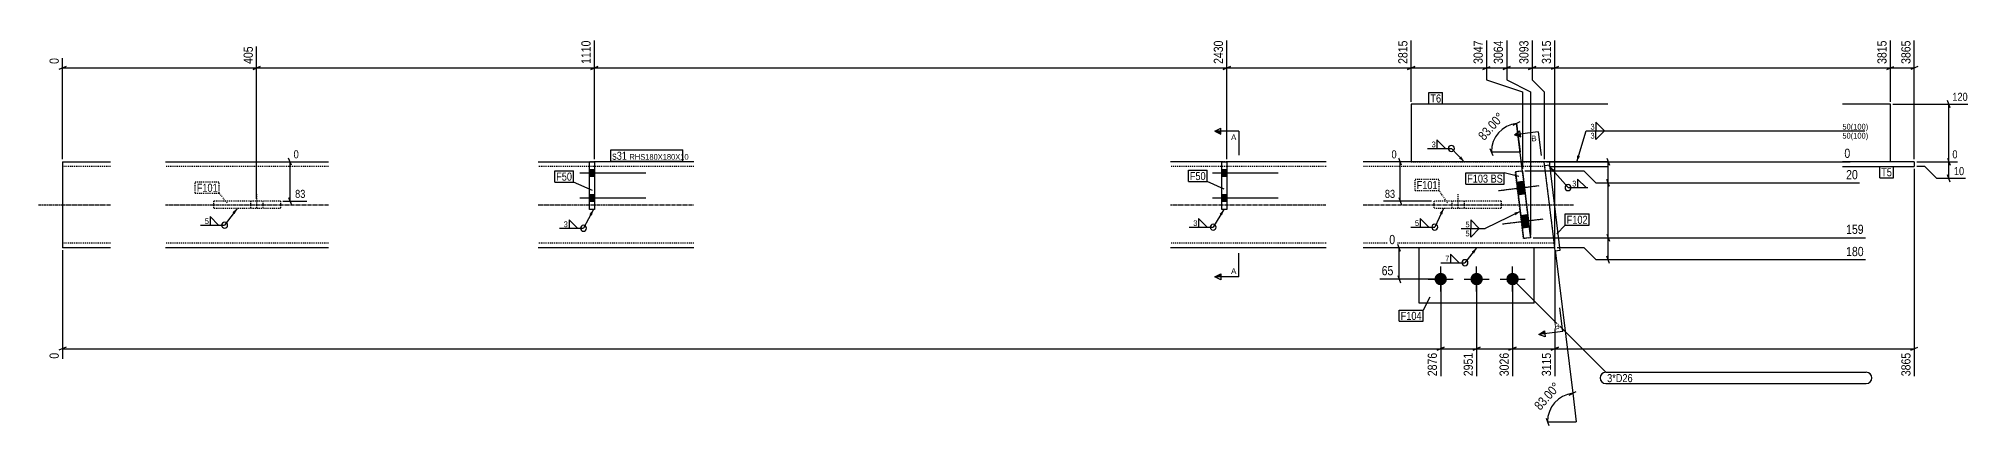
# Model space of a CAD drawing. Header units: millimetres. Extents: x 12 to 36620, y 8 to 819.
# Drawn here: x 12 to 4042, y 12 to 819 of the extents above; entities that cross this region are included whole.
import ezdxf

# ---------------------------------------------------------------- set-up
doc = ezdxf.new("R2010")
doc.units = ezdxf.units.MM
doc.linetypes.add('DXK_LINE_DOT2', pattern=[3.9198, 1.9599, -1.9599])
doc.linetypes.add('DXK_LINE_DOT3', pattern=[5.9187, 2.979, -0.9799, 0.9799, -0.9799])
for name, color, linetype in [('MÅLSÆTNING', 7, 'Continuous'), ('STÅL', 7, 'Continuous'), ('TEKST', 7, 'Continuous')]:
    doc.layers.add(name, color=color, linetype=linetype)
doc.styles.add('Arial', font='ARIAL.TTF', dxfattribs={"height": 0.2})
doc.styles.add('Arial Narrow', font='ARIALN.TTF', dxfattribs={"height": 0.2})

msp = doc.modelspace()

# ---------------------------------------------------------------- hatches: boundary and pattern name
at = {"layer": 'STÅL', "linetype": 'Continuous'}
for points in [[(1172, 531.3), (1172, 545.3), (1162, 545.3), (1162, 531.3)], [(2492, 531.3), (2492, 545.3), (2482, 545.3), (2482, 531.3)], [(1172, 479.3), (1172, 493.3), (1162, 493.3), (1162, 479.3)], [(2492, 479.3), (2492, 493.3), (2482, 493.3), (2482, 479.3)], [(3115, 495), (3111.9, 520.9), (3097, 519), (3100.1, 493.2)], [(3123.6, 425.6), (3120.4, 451.4), (3105.5, 449.5), (3108.7, 423.7)], [(2938.5, 330.3, -1), (2938.5, 304.3, -1)], [(3013.5, 330.3, -1), (3013.5, 304.3, -1)], [(3088.5, 330.3, -1), (3088.5, 304.3, -1)]]:
    msp.add_hatch(color=96, dxfattribs=at).paths.add_polyline_path(points)
at = {"layer": 'TEKST', "linetype": 'Continuous'}
for color, points in [(30, [(2479.5, 626.1), (2479.5, 619.8), (2467, 626.1)]), (3, [(2981.2, 573.4), (2987.7, 562.3), (2976.7, 569.1)]), (3, [(3229.2, 573.3), (3222.6, 562.3), (3223.3, 575.2)]), (3, [(3171.6, 540.8), (3165.7, 552.3), (3176.3, 544.9)]), (3, [(416.3, 456.6), (426.3, 464.8), (421.3, 452.9)]), (3, [(1161.3, 452.7), (1170, 462.3), (1166.9, 449.8)]), (3, [(2476.8, 453.3), (2486, 462.3), (2482.1, 450)]), (3, [(2936.3, 454.8), (2944.5, 464.8), (2942, 452.2)]), (3, [(3091.8, 455.9), (3104.4, 458.6), (3094.6, 450.3)]), (3, [(3003.3, 374.4), (3013.5, 382.3), (3008.2, 370.5)]), (30, [(2479.5, 328), (2479.5, 321.7), (2467, 321.7)])]:
    msp.add_hatch(color=color, dxfattribs=at).paths.add_polyline_path(points)

# ---------------------------------------------------------------- linework, layer by layer
at = {"layer": 'MÅLSÆTNING', "color": 7, "linetype": 'Continuous'}
for p, q in [((1172, 567.3), (1172, 815.1)), ((1172, 567.3), (1172, 815.1)), ((2492, 567.3), (2492, 815.1)), ((2877, 687.3), (2877, 815.1)), ((2877, 687.3), (2877, 815.1)), ((3034.2, 815.1), (3034.2, 732.8)), ((3076.2, 815.1), (3076.2, 732.8)), ((3076.2, 815.1), (3076.2, 732.8)), ((3129.6, 815.1), (3129.6, 732.8)), ((3176.7, 387.3), (3176.7, 815.1)), ((3877, 687.3), (3877, 815.1)), ((3927, 567.3), (3927, 815.1)), ((62, 567.3), (62, 778.5)), ((467, 484.8), (467, 802.9)), ((467, 484.8), (467, 802.9)), ((69.5, 760.8), (54.5, 754.8)), ((62, 757.8), (467, 757.8)), ((474.5, 760.8), (459.5, 754.8)), ((459.5, 754.8), (474.5, 760.8)), ((467, 757.8), (1172, 757.8)), ((1179.5, 760.8), (1164.5, 754.8)), ((1164.5, 754.8), (1179.5, 760.8)), ((1172, 757.8), (2492, 757.8)), ((2484.5, 754.8), (2499.5, 760.8)), ((2884.5, 760.8), (2869.5, 754.8)), ((2869.5, 754.8), (2884.5, 760.8)), ((3026.7, 754.8), (3041.7, 760.8)), ((3034.2, 757.8), (3076.2, 757.8)), ((3034.2, 732.8), (3109.2, 707.8)), ((3034.2, 732.8), (3109.2, 707.8)), ((3068.7, 754.8), (3083.7, 760.8)), ((3076.2, 732.8), (3126.2, 707.8)), ((3076.2, 732.8), (3126.2, 707.8)), ((3122.1, 754.8), (3137.1, 760.8)), ((3129.6, 757.8), (3176.7, 757.8)), ((3129.6, 732.8), (3154.6, 707.8)), ((3129.6, 732.8), (3154.6, 707.8)), ((3184.2, 760.8), (3169.2, 754.8)), ((3869.5, 754.8), (3884.5, 760.8)), ((3877, 757.8), (3927, 757.8)), ((3934.5, 760.8), (3919.5, 754.8)), ((3109.2, 707.8), (3109.2, 547.7)), ((3109.2, 707.8), (3109.2, 547.7)), ((3126.2, 707.8), (3126.2, 408.7)), ((3126.2, 707.8), (3126.2, 408.7)), ((3154.6, 707.8), (3154.6, 567.3)), ((3154.6, 707.8), (3154.6, 567.3)), ((4002, 674.8), (3996, 689.8)), ((3089.9, 638.3), (3104.1, 646)), ((3882, 682.3), (4038.5, 682.3)), ((3999, 562.3), (3999, 682.3)), ((3109.9, 537.1), (3097, 642.2)), ((3097, 642.2), (3104.3, 582.6)), ((539.8, 554.8), (533.8, 569.8)), ((2857, 554.8), (2851, 569.8)), ((3041.3, 590.1), (3047.3, 575.1)), ((3044.3, 582.6), (3104.3, 582.6)), ((3285.1, 569.8), (3291.1, 554.8)), ((3996, 569.8), (4002, 554.8)), ((3996, 569.8), (4002, 554.8)), ((514.8, 562.3), (554.9, 562.3)), ((536.8, 479.8), (536.8, 562.3)), ((2872, 562.3), (2835.9, 562.3)), ((2854, 479.8), (2854, 562.3)), ((3238.1, 542.7), (3114.2, 542.7)), ((3238.1, 542.7), (3114.2, 542.7)), ((3159.6, 562.3), (3793.3, 562.3)), ((3263.1, 517.7), (3238.1, 542.7)), ((3263.1, 517.7), (3238.1, 542.7)), ((3291.1, 510.2), (3285.1, 525.2)), ((3291.1, 510.2), (3285.1, 525.2)), ((3288.1, 517.7), (3288.1, 562.3)), ((3927, 547.3), (3927, 114.7)), ((3932, 562.3), (4017.2, 562.3)), ((3932, 562.3), (4017.2, 562.3)), ((3949, 552.3), (3932, 552.3)), ((3974, 527.3), (3949, 552.3)), ((4034.2, 527.3), (3974, 527.3)), ((4002, 519.8), (3996, 534.8)), ((3999, 527.3), (3999, 562.3)), ((533.8, 487.3), (539.8, 472.3)), ((2851, 487.3), (2857, 472.3)), ((3812.8, 517.7), (3263.1, 517.7)), ((3812.8, 517.7), (3263.1, 517.7)), ((3288.1, 403.7), (3288.1, 517.7)), ((522, 479.8), (572, 479.8)), ((2919.4, 479.8), (2818.8, 479.8)), ((3131.2, 403.7), (3824.9, 403.7)), ((3131.2, 403.7), (3824.9, 403.7)), ((3285.1, 411.2), (3291.1, 396.2)), ((3285.1, 411.2), (3291.1, 396.2)), ((3288.1, 357.3), (3288.1, 403.7)), ((62, 377.3), (62, 151.2)), ((2888.5, 382.3), (2831.2, 382.3)), ((2854.9, 374.8), (2848.9, 389.8)), ((2851.9, 317.3), (2851.9, 382.3)), ((3177.3, 377.3), (3214, 79.1)), ((3238.1, 382.3), (3181.7, 382.3)), ((3263.1, 357.3), (3238.1, 382.3)), ((3291.1, 349.8), (3285.1, 364.8)), ((2848.9, 324.8), (2854.9, 309.8)), ((3824.9, 357.3), (3263.1, 357.3)), ((2933.5, 317.3), (2811.7, 317.3)), ((2938.5, 312.3), (2938.5, 114.7)), ((2938.5, 312.3), (2938.5, 114.7)), ((3013.5, 312.3), (3013.5, 114.7)), ((3088.5, 312.3), (3088.5, 114.7)), ((69.5, 174.9), (54.5, 168.9)), ((62, 171.9), (2938.5, 171.9)), ((2946, 174.9), (2931, 168.9)), ((2931, 168.9), (2946, 174.9)), ((2938.5, 171.9), (3013.5, 171.9)), ((3006, 168.9), (3021, 174.9)), ((3081, 168.9), (3096, 174.9)), ((3169.2, 168.9), (3184.2, 174.9)), ((3919.5, 168.9), (3934.5, 174.9)), ((3206.9, 75.2), (3221, 82.9)), ((3214, 79.1), (3221.3, 19.5)), ((3158.3, 27), (3164.3, 12)), ((3161.3, 19.5), (3221.3, 19.5))]:
    msp.add_line(p, q, dxfattribs=at)
for centre in [(3104.3, 582.6), (3221.3, 19.5)]:
    msp.add_arc(centre, 60, 97, 180, dxfattribs=at)
at = {"layer": 'STÅL', "color": 2, "linetype": 'Continuous'}
for p, q in [((3287.5, 682.3), (2877, 682.3)), ((2877, 682.3), (2877, 562.3)), ((3877, 682.3), (3777, 682.3)), ((3877, 562.3), (3877, 682.3)), ((62, 562.3), (62, 382.3)), ((62, 562.3), (162, 562.3)), ((277, 562.3), (617, 562.3)), ((1054.5, 562.3), (1162, 562.3)), ((1162, 462.3), (1162, 562.3)), ((1162, 562.3), (1172, 562.3)), ((1379.5, 562.3), (1172, 562.3)), ((1172, 562.3), (1172, 462.3)), ((2482, 562.3), (2374.5, 562.3)), ((2482, 462.3), (2482, 562.3)), ((2482, 562.3), (2492, 562.3)), ((2699.5, 562.3), (2492, 562.3)), ((2492, 562.3), (2492, 462.3)), ((3154.6, 562.3), (2777, 562.3)), ((3109.2, 542.7), (3094.3, 540.9)), ((3094.3, 540.9), (3111.4, 401.9)), ((3109.2, 542.7), (3126.2, 403.7)), ((3175.9, 389.5), (3154.6, 562.3)), ((3165.7, 562.3), (3154.6, 562.3)), ((3155.6, 554.4), (3165.5, 555.6)), ((3165.5, 555.6), (3187.5, 376.6)), ((3287.5, 562.3), (3165.7, 562.3)), ((3165.7, 562.3), (3165.7, 554.1)), ((3165.9, 552.3), (3287.5, 552.3)), ((3927, 562.3), (3777, 562.3)), ((3777, 552.3), (3927, 552.3)), ((3927, 562.3), (3927, 552.3)), ((1172, 462.3), (1162, 462.3)), ((2492, 462.3), (2482, 462.3)), ((3126.2, 403.7), (3111.4, 401.9)), ((162, 382.3), (62, 382.3)), ((617, 382.3), (277, 382.3)), ((1379.5, 382.3), (1054.5, 382.3)), ((2699.5, 382.3), (2374.5, 382.3)), ((3176.7, 382.3), (2777, 382.3)), ((2893.5, 267.3), (2893.5, 382.3)), ((3133.5, 267.3), (3133.5, 382.3)), ((3177.6, 375.4), (3175.9, 389.5)), ((3187.5, 376.6), (3177.6, 375.4)), ((3133.5, 267.3), (2893.5, 267.3))]:
    msp.add_line(p, q, dxfattribs=at)
at = {"layer": 'STÅL', "color": 7, "linetype": 'DXK_LINE_DOT2'}
for p, q in [((162, 552.3), (62, 552.3)), ((617, 552.3), (277, 552.3)), ((1379.5, 552.3), (1054.5, 552.3)), ((1172, 562.3), (1162, 562.3)), ((2699.5, 552.3), (2374.5, 552.3)), ((2492, 562.3), (2482, 562.3)), ((3155.9, 552.3), (2777, 552.3)), ((2877, 562.3), (3154.6, 562.3)), ((3109.2, 542.7), (3094.3, 540.9)), ((3111.4, 401.9), (3094.3, 540.9)), ((3126.2, 403.7), (3109.2, 542.7)), ((3175.9, 389.5), (3155.6, 554.4)), ((3287.5, 562.3), (3165.7, 562.3)), ((3165.7, 552.3), (3165.7, 554.1)), ((3165.7, 552.3), (3165.9, 552.3)), ((3877, 562.3), (3777, 562.3)), ((517, 479.8), (377, 479.8)), ((377, 479.8), (377, 464.8)), ((517, 464.8), (377, 464.8)), ((517, 479.8), (517, 464.8)), ((3064.4, 479.8), (2924.4, 479.8)), ((2924.4, 479.8), (2924.4, 464.8)), ((3064.4, 464.8), (2924.4, 464.8)), ((3064.4, 479.8), (3064.4, 464.8)), ((3126.2, 403.7), (3111.4, 401.9)), ((162, 392.3), (62, 392.3)), ((617, 392.3), (277, 392.3)), ((1379.5, 392.3), (1054.5, 392.3)), ((2699.5, 392.3), (2374.5, 392.3)), ((3175.5, 392.3), (2777, 392.3)), ((3133.5, 382.3), (2893.5, 382.3)), ((3176.5, 384.2), (3175.9, 389.5)), ((3176.7, 382.3), (3176.5, 384.2))]:
    msp.add_line(p, q, dxfattribs=at)
at = {"layer": 'STÅL', "color": 96, "linetype": 'Continuous'}
for p, q in [((1279.5, 538.3), (1142, 538.3)), ((1172, 545.3), (1162, 545.3)), ((1172, 531.3), (1162, 531.3)), ((2599.5, 538.3), (2462, 538.3)), ((2492, 545.3), (2482, 545.3)), ((2492, 531.3), (2482, 531.3)), ((1279.5, 486.3), (1142, 486.3)), ((1172, 493.3), (1162, 493.3)), ((2599.5, 486.3), (2462, 486.3)), ((2492, 493.3), (2482, 493.3)), ((3143.2, 511.6), (3058.9, 501.2)), ((3111.9, 520.9), (3097, 519)), ((3115, 495), (3100.1, 493.2)), ((1172, 479.3), (1162, 479.3)), ((2492, 479.3), (2482, 479.3)), ((3120.4, 451.4), (3105.5, 449.5)), ((3151.8, 442.1), (3067.4, 431.8)), ((3123.6, 425.6), (3108.7, 423.7)), ((2938.5, 291.3), (2938.5, 343.3)), ((3013.5, 291.3), (3013.5, 343.3)), ((3088.5, 291.3), (3088.5, 343.3)), ((2912.5, 317.3), (2964.5, 317.3)), ((2987.5, 317.3), (3039.5, 317.3)), ((3062.5, 317.3), (3114.5, 317.3))]:
    msp.add_line(p, q, dxfattribs=at)
at = {"layer": 'STÅL', "color": 96, "linetype": 'DXK_LINE_DOT2'}
for p, q in [((467, 494.8), (467, 464.8)), ((2974.4, 494.8), (2974.4, 464.8)), ((3143.2, 511.6), (3058.9, 501.2)), ((3111.9, 520.9), (3097, 519)), ((3115, 495), (3100.1, 493.2)), ((454, 479.8), (454, 464.8)), ((480, 479.8), (480, 464.8)), ((2961.4, 479.8), (2961.4, 464.8)), ((2987.4, 479.8), (2987.4, 464.8)), ((3120.4, 451.4), (3105.5, 449.5)), ((3151.8, 442.1), (3067.4, 431.8)), ((3123.6, 425.6), (3108.7, 423.7))]:
    msp.add_line(p, q, dxfattribs=at)
at = {"layer": 'STÅL', "color": 7, "linetype": 'DXK_LINE_DOT3'}
for p, q in [((12, 472.3), (162, 472.3)), ((277, 472.3), (617, 472.3)), ((1054.5, 472.3), (1379.5, 472.3)), ((2374.5, 472.3), (2699.5, 472.3)), ((2777, 472.3), (3215.7, 472.3))]:
    msp.add_line(p, q, dxfattribs=at)
at = {"layer": 'TEKST', "color": 30, "linetype": 'Continuous'}
for p, q in [((2467, 626.1), (2479.5, 632.3)), ((2467, 626.1), (2479.5, 619.8)), ((2479.5, 619.8), (2479.5, 632.3)), ((3105.5, 614), (3103.9, 626.4)), ((2467, 321.7), (2479.5, 328)), ((2479.5, 328), (2479.5, 315.5)), ((2479.5, 315.5), (2467, 321.7))]:
    msp.add_line(p, q, dxfattribs=at)
at = {"layer": 'TEKST', "color": 3, "linetype": 'Continuous'}
for p, q in [((2987.7, 562.3), (2960.8, 589.9)), ((426.3, 464.8), (400.2, 429.7)), ((1170, 462.3), (1149.3, 423.2)), ((2486, 462.3), (2463.5, 425.6)), ((2944.5, 464.8), (2926.1, 425.7)), ((3104.4, 458.6), (3031.5, 422.7)), ((3013.5, 382.3), (2989.1, 351.5))]:
    msp.add_line(p, q, dxfattribs=at)
for centre, start, end in [((2960.8, 589.9), 90, 270), ((2960.8, 589.9), 270, 90), ((400.2, 429.7), 90, 270), ((400.2, 429.7), 270, 90), ((1149.3, 423.2), 90, 270), ((1149.3, 423.2), 270, 90), ((2463.5, 425.6), 90, 270), ((2463.5, 425.6), 270, 90), ((2926.1, 425.7), 90, 270), ((2926.1, 425.7), 270, 90), ((2989.1, 351.5), 90, 270), ((2989.1, 351.5), 270, 90)]:
    msp.add_arc(centre, 6.25, start, end, dxfattribs=at)

# ---------------------------------------------------------------- wipeouts: each hides what was drawn before it
at = {"color": 0}
for points in [[(2928.1, 591.4), (2928.1, 605.9), (2918.5, 605.9), (2918.5, 591.4)], [(3259.7, 628.3), (3259.7, 642.8), (3250.1, 642.8), (3250.1, 628.3)], [(2932, 505.1), (2932, 522.6), (2888.3, 522.6), (2888.3, 505.1)], [(1116.5, 424.7), (1116.5, 439.2), (1106.9, 439.2), (1106.9, 424.7)], [(2430.8, 427.1), (2430.8, 441.6), (2421.1, 441.6), (2421.1, 427.1)], [(2893.3, 427.2), (2893.3, 441.7), (2883.7, 441.7), (2883.7, 427.2)], [(2998.7, 424.2), (2998.7, 438.7), (2989.1, 438.7), (2989.1, 424.2)], [(3823.7, 102.3), (3823.7, 119.8), (3285.9, 119.8), (3285.9, 102.3)]]:
    msp.add_wipeout(points, dxfattribs=at).dxf.layer = 'TEKST'
at = {"color": 0, "linetype": 'Continuous'}
msp.add_wipeout([(2512, 328), (2512, 340.5), (2500.9, 340.5), (2500.9, 328)], dxfattribs=at).dxf.layer = 'TEKST'

# ---------------------------------------------------------------- next in the draw order: linework, layer by layer
at = {"layer": 'TEKST', "color": 3, "linetype": 'Continuous'}
for p, q in [((2948.5, 589.9), (2930.7, 607.8)), ((2930.7, 607.8), (2930.7, 589.9)), ((3280.1, 626.8), (3262.3, 644.6)), ((3262.3, 644.6), (3262.3, 626.8)), ((3262.3, 626.8), (3280.1, 626.8)), ((2910.7, 589.9), (2960.8, 589.9)), ((2930.7, 589.9), (2948.5, 589.9)), ((2451.2, 425.6), (2433.3, 443.4)), ((2433.3, 443.4), (2433.3, 425.6)), ((2913.7, 425.7), (2895.9, 443.6)), ((2895.9, 443.6), (2895.9, 425.7)), ((1099.1, 423.2), (1149.3, 423.2)), ((1136.9, 423.2), (1119.1, 441.1)), ((1119.1, 441.1), (1119.1, 423.2)), ((1119.1, 423.2), (1136.9, 423.2)), ((2413.4, 425.6), (2463.5, 425.6)), ((2433.3, 425.6), (2451.2, 425.6)), ((2875.9, 425.7), (2926.1, 425.7)), ((2895.9, 425.7), (2913.7, 425.7)), ((3019.1, 422.7), (3001.3, 440.6)), ((3001.3, 440.6), (3001.3, 422.7)), ((3001.3, 422.7), (3019.1, 422.7))]:
    msp.add_line(p, q, dxfattribs=at)
at = {"layer": 'TEKST', "color": 7, "linetype": 'Continuous'}
for q in [(2517, 371.7), (2467, 321.7)]:
    msp.add_line((2517, 321.7), q, dxfattribs=at)

# ---------------------------------------------------------------- next in the draw order: texts
at = {"layer": 'TEKST', "color": 3, "style": 'Arial Narrow'}
for s, p in [('3', (2919.5, 592.4)), ('3', (1107.9, 425.7)), ('3', (2422.1, 428.1)), ('5', (2884.7, 428.2))]:
    msp.add_text(s, height=11.9, dxfattribs=at).set_placement(p)
at = {"layer": 'TEKST', "color": 3, "linetype": 'Continuous', "style": 'Arial'}
msp.add_text('A', height=11.9, dxfattribs=at).set_placement((2500.9, 328))

# ---------------------------------------------------------------- next in the draw order: wipeouts: each hides what was drawn before it
at = {"color": 0, "linetype": 'Continuous'}
for points, layer in [([(463, 806.9), (435, 806.9), (435, 762.3), (463, 762.3)], 'MÅLSÆTNING'), ([(1168, 819.1), (1140, 819.1), (1140, 762.3), (1168, 762.3)], 'MÅLSÆTNING'), ([(2488, 819.1), (2460, 819.1), (2460, 762.3), (2488, 762.3)], 'MÅLSÆTNING'), ([(3172.7, 819.1), (3144.7, 819.1), (3144.7, 762.3), (3172.7, 762.3)], 'MÅLSÆTNING'), ([(3923, 819.1), (3895, 819.1), (3895, 762.3), (3923, 762.3)], 'MÅLSÆTNING'), ([(58, 782.5), (30, 782.5), (30, 762.3), (58, 762.3)], 'MÅLSÆTNING'), ([(4042, 685.8), (4042, 710.3), (4003, 710.3), (4003, 685.8)], 'MÅLSÆTNING'), ([(558.4, 565.8), (558.4, 590.3), (540.8, 590.3), (540.8, 565.8)], 'MÅLSÆTNING'), ([(2850, 565.8), (2850, 590.3), (2832.4, 590.3), (2832.4, 565.8)], 'MÅLSÆTNING'), ([(3797.3, 566.3), (3797.3, 594.3), (3777.1, 594.3), (3777.1, 566.3)], 'MÅLSÆTNING'), ([(4020.7, 565.8), (4020.7, 590.3), (4003, 590.3), (4003, 565.8)], 'MÅLSÆTNING'), ([(572.3, 483.3), (572.3, 507.8), (543.9, 507.8), (543.9, 483.3)], 'MÅLSÆTNING'), ([(2846.9, 483.3), (2846.9, 507.8), (2818.5, 507.8), (2818.5, 483.3)], 'MÅLSÆTNING'), ([(2847.4, 386.3), (2847.4, 414.3), (2827.2, 414.3), (2827.2, 386.3)], 'MÅLSÆTNING'), ([(3825.3, 407.7), (3825.3, 435.7), (3780.7, 435.7), (3780.7, 407.7)], 'MÅLSÆTNING'), ([(2843.7, 321.3), (2843.7, 349.3), (2811.3, 349.3), (2811.3, 321.3)], 'MÅLSÆTNING'), ([(58, 167.4), (30, 167.4), (30, 147.2), (58, 147.2)], 'MÅLSÆTNING'), ([(2934.5, 167.4), (2906.5, 167.4), (2906.5, 110.7), (2934.5, 110.7)], 'MÅLSÆTNING'), ([(3009.5, 167.4), (2981.5, 167.4), (2981.5, 110.7), (3009.5, 110.7)], 'MÅLSÆTNING'), ([(3139.3, 605.5), (3137.7, 617.9), (3126.7, 616.6), (3128.2, 604.2)], 'TEKST')]:
    msp.add_wipeout(points, dxfattribs=at).dxf.layer = layer
at = {"color": 0}
for points, layer in [([(3078.3, 654.7), (3057.3, 673.3), (3008.6, 618.2), (3029.6, 599.6)], 'MÅLSÆTNING'), ([(3195.3, 91.6), (3174.3, 110.2), (3125.6, 55.1), (3146.5, 36.5)], 'MÅLSÆTNING'), ([(2939.4, 685.8), (2939.4, 703.3), (2917, 703.3), (2917, 685.8)], 'TEKST'), ([(1240, 566.3), (1240, 583.8), (1209.1, 583.8), (1209.1, 566.3)], 'TEKST'), ([(1125.4, 522.8), (1125.4, 540.3), (1092.3, 540.3), (1092.3, 522.8)], 'TEKST'), ([(2447.9, 523.9), (2447.9, 541.4), (2414.9, 541.4), (2414.9, 523.9)], 'TEKST'), ([(3037.4, 518.6), (3037.4, 536.1), (2993.7, 536.1), (2993.7, 518.6)], 'TEKST'), ([(3221.6, 509.6), (3221.6, 524.1), (3212, 524.1), (3212, 509.6)], 'TEKST'), ([(3880.3, 531.9), (3880.3, 549.4), (3857.9, 549.4), (3857.9, 531.9)], 'TEKST'), ([(385.8, 499.5), (385.8, 517), (342.1, 517), (342.1, 499.5)], 'TEKST'), ([(2932, 505.1), (2932, 522.6), (2888.3, 522.6), (2888.3, 505.1)], 'TEKST'), ([(367.4, 431.2), (367.4, 445.7), (357.8, 445.7), (357.8, 431.2)], 'TEKST'), ([(3245.2, 432.7), (3245.2, 450.2), (3201.5, 450.2), (3201.5, 432.7)], 'TEKST'), ([(2956.4, 353), (2956.4, 367.5), (2946.8, 367.5), (2946.8, 353)], 'TEKST'), ([(2898.6, 232.2), (2898.6, 249.7), (2854.9, 249.7), (2854.9, 232.2)], 'TEKST'), ([(3823.7, 102.3), (3823.7, 119.8), (3285.9, 119.8), (3285.9, 102.3)], 'TEKST')]:
    msp.add_wipeout(points, dxfattribs=at).dxf.layer = layer

# ---------------------------------------------------------------- next in the draw order: hatches: boundary and pattern name
at = {"layer": 'TEKST', "linetype": 'Continuous'}
msp.add_hatch(color=30, dxfattribs=at).paths.add_polyline_path([(3104.7, 620.2), (3105.5, 614), (3092.3, 618.6)])

# ---------------------------------------------------------------- next in the draw order: linework, layer by layer
at = {"layer": 'MÅLSÆTNING', "color": 7, "linetype": 'Continuous'}
for p, q in [((2492, 567.3), (2492, 815.1)), ((3129.6, 815.1), (3129.6, 732.8)), ((3176.7, 387.3), (3176.7, 815.1)), ((3877, 687.3), (3877, 815.1)), ((2499.5, 760.8), (2484.5, 754.8)), ((2492, 757.8), (2877, 757.8)), ((3076.2, 757.8), (3129.6, 757.8)), ((3137.1, 760.8), (3122.1, 754.8)), ((3184.2, 760.8), (3169.2, 754.8)), ((3176.7, 757.8), (3877, 757.8)), ((3869.5, 754.8), (3884.5, 760.8)), ((3176.7, 377.3), (3176.7, 114.7)), ((3013.5, 312.3), (3013.5, 114.7)), ((3021, 174.9), (3006, 168.9)), ((3013.5, 171.9), (3088.5, 171.9))]:
    msp.add_line(p, q, dxfattribs=at)
at = {"layer": 'TEKST', "color": 30, "linetype": 'Continuous'}
for q in [(3103.9, 626.4), (3105.5, 614)]:
    msp.add_line((3092.3, 618.6), q, dxfattribs=at)
at = {"layer": 'TEKST', "color": 7, "linetype": 'Continuous'}
for p, q in [((3141.9, 624.7), (3092.3, 618.6)), ((3141.9, 624.7), (3148, 575.1)), ((3282.9, 122.8), (3826.7, 122.8)), ((3282.9, 99.3), (3826.7, 99.3))]:
    msp.add_line(p, q, dxfattribs=at)
at = {"layer": 'TEKST', "color": 7, "linetype": 'DXK_LINE_DOT2'}
for p, q in [((2885.3, 525.6), (2935, 525.6)), ((2885.3, 502.1), (2885.3, 525.6)), ((2935, 502.1), (2935, 525.6)), ((2885.3, 502.1), (2935, 502.1)), ((2952.7, 476.5), (2935, 502.1))]:
    msp.add_line(p, q, dxfattribs=at)
at = {"layer": 'TEKST', "color": 3, "linetype": 'Continuous'}
for p, q in [((3165.7, 552.3), (3204.2, 508.1)), ((3242, 508.1), (3224.2, 526)), ((3224.2, 526), (3224.2, 508.1)), ((3204.2, 508.1), (3245.6, 508.1)), ((3224.2, 508.1), (3242, 508.1)), ((387.8, 429.7), (370, 447.6)), ((370, 447.6), (370, 429.7)), ((350, 429.7), (400.2, 429.7)), ((370, 429.7), (387.8, 429.7)), ((2976.8, 351.5), (2959, 369.3)), ((2959, 369.3), (2959, 351.5)), ((2939, 351.5), (2989.1, 351.5)), ((2959, 351.5), (2976.8, 351.5))]:
    msp.add_line(p, q, dxfattribs=at)
for start, end in [(90, 270), (270, 90)]:
    msp.add_arc((3204.2, 508.1), 6.25, start, end, dxfattribs=at)
at = {"layer": 'TEKST', "color": 7, "linetype": 'Continuous'}
for centre, start, end in [((3282.9, 111.1), 90, 270), ((3826.7, 111.1), 270, 90)]:
    msp.add_arc(centre, 11.7, start, end, dxfattribs=at)

# ---------------------------------------------------------------- next in the draw order: texts
at = {"layer": 'MÅLSÆTNING', "color": 3, "linetype": 'Continuous', "style": 'Arial Narrow'}
for s, height, p in [('1110', 19.09, (1164, 766.3)), ('2430', 19.09, (2484, 766.3)), ('3115', 19.09, (3168.7, 766.3)), ('3865', 19.09, (3919, 766.3)), ('0', 19.1, (54, 766.3)), ('405', 19.09, (459, 766.3)), ('0', 19.1, (54, 151.2)), ('2876', 19.09, (2930.5, 114.7)), ('2951', 19.09, (3005.5, 114.7))]:
    msp.add_text(s, height=height, rotation=90.0002, dxfattribs=at).set_placement(p)
for s, height, p in [('120', 16.7, (4006.5, 689.3)), ('0', 16.7, (544.3, 569.3)), ('0', 16.7, (2835.9, 569.3)), ('0', 19.1, (3781.1, 570.3)), ('83', 16.7, (547.4, 486.8)), ('83', 16.7, (2822, 486.8)), ('0', 19.1, (2831.2, 390.3)), ('159', 19.09, (3784.7, 411.7)), ('65', 19.09, (2815.3, 325.3))]:
    msp.add_text(s, height=height, dxfattribs=at).set_placement(p)
at = {"layer": 'MÅLSÆTNING', "color": 3, "style": 'Arial Narrow'}
for p in [(3029.2, 605.3), (3146.2, 42.2)]:
    msp.add_text('83.00°', height=19.09, rotation=48.5009, dxfattribs=at).set_placement(p)
at = {"layer": 'TEKST', "color": 3, "linetype": 'Continuous', "style": 'Arial'}
msp.add_text('B', height=11.9, rotation=7.0015, dxfattribs=at).set_placement((3128.2, 604.2))
at = {"layer": 'TEKST', "color": 3, "style": 'Arial Narrow'}
for s, height, p in [('F101', 16.7, (2888.3, 505.1)), ('3', 11.9, (3213, 510.6)), ('5', 11.9, (358.8, 432.2)), ('7', 11.9, (2947.8, 354)), ('3*D26', 16.7, (3285.9, 102.3))]:
    msp.add_text(s, height=height, dxfattribs=at).set_placement(p)

# ---------------------------------------------------------------- next in the draw order: wipeouts: each hides what was drawn before it
at = {"color": 0, "linetype": 'Continuous'}
for points, layer in [([(3813.1, 521.7), (3813.1, 549.7), (3780.7, 549.7), (3780.7, 521.7)], 'MÅLSÆTNING'), ([(4034.5, 530.8), (4034.5, 555.3), (4006.2, 555.3), (4006.2, 530.8)], 'MÅLSÆTNING'), ([(3825.3, 361.3), (3825.3, 389.3), (3780.7, 389.3), (3780.7, 361.3)], 'MÅLSÆTNING'), ([(3259.7, 609.5), (3259.7, 624), (3250.1, 624), (3250.1, 609.5)], 'TEKST'), ([(3825.1, 628.3), (3825.1, 642.8), (3291.4, 642.8), (3291.4, 628.3)], 'TEKST'), ([(2998.7, 405.5), (2998.7, 420), (2989.1, 420), (2989.1, 405.5)], 'TEKST')]:
    msp.add_wipeout(points, dxfattribs=at).dxf.layer = layer
at = {"color": 0}
for points in [[(2939.4, 685.8), (2939.4, 703.3), (2917, 703.3), (2917, 685.8)], [(1240, 566.3), (1240, 583.8), (1209.1, 583.8), (1209.1, 566.3)], [(1125.4, 522.8), (1125.4, 540.3), (1092.3, 540.3), (1092.3, 522.8)], [(2447.9, 523.9), (2447.9, 541.4), (2414.9, 541.4), (2414.9, 523.9)], [(3037.4, 518.6), (3037.4, 536.1), (2993.7, 536.1), (2993.7, 518.6)], [(3880.3, 531.9), (3880.3, 549.4), (3857.9, 549.4), (3857.9, 531.9)], [(385.8, 499.5), (385.8, 517), (342.1, 517), (342.1, 499.5)], [(3245.2, 432.7), (3245.2, 450.2), (3201.5, 450.2), (3201.5, 432.7)], [(2898.6, 232.2), (2898.6, 249.7), (2854.9, 249.7), (2854.9, 232.2)]]:
    msp.add_wipeout(points, dxfattribs=at).dxf.layer = 'TEKST'

# ---------------------------------------------------------------- next in the draw order: linework, layer by layer
at = {"layer": 'TEKST', "color": 7, "linetype": 'Continuous'}
for p, q in [((2914, 706.3), (2942.4, 706.3)), ((2914, 682.8), (2914, 706.3)), ((2942.4, 682.8), (2942.4, 706.3)), ((2914, 682.8), (2942.4, 682.8)), ((1206.1, 563.3), (1206.1, 586.8)), ((1089.3, 543.3), (1128.4, 543.3)), ((1089.3, 519.8), (1089.3, 543.3)), ((1128.4, 519.8), (1128.4, 543.3)), ((2411.9, 544.4), (2450.9, 544.4)), ((2411.9, 520.9), (2411.9, 544.4)), ((2450.9, 520.9), (2450.9, 544.4)), ((2990.7, 515.6), (2990.7, 539.1)), ((3854.9, 552.4), (3883.3, 552.4)), ((3854.9, 528.9), (3854.9, 552.4)), ((3854.9, 528.9), (3883.3, 528.9)), ((3883.3, 528.9), (3883.3, 552.4)), ((1089.3, 519.8), (1128.4, 519.8)), ((1168.3, 501.9), (1128.4, 519.8)), ((2411.9, 520.9), (2450.9, 520.9)), ((2486.6, 504.8), (2450.9, 520.9)), ((3198.5, 453.2), (3248.2, 453.2)), ((3198.5, 429.7), (3198.5, 453.2)), ((3248.2, 429.7), (3248.2, 453.2)), ((3180.8, 412), (3198.5, 429.7)), ((3198.5, 429.7), (3248.2, 429.7)), ((2851.9, 252.7), (2901.6, 252.7)), ((2851.9, 229.2), (2851.9, 252.7)), ((2916, 279.6), (2901.6, 252.7)), ((2901.6, 229.2), (2901.6, 252.7)), ((2851.9, 229.2), (2901.6, 229.2))]:
    msp.add_line(p, q, dxfattribs=at)
at = {"layer": 'TEKST', "color": 3, "linetype": 'Continuous'}
for p, q in [((3222.6, 562.3), (3242.3, 626.8)), ((3262.3, 626.8), (3280.1, 626.8)), ((3280.1, 626.8), (3262.3, 608.9)), ((3262.3, 608.9), (3262.3, 626.8)), ((2981.3, 422.7), (3031.5, 422.7)), ((3001.3, 422.7), (3019.1, 422.7)), ((3019.1, 422.7), (3001.3, 404.9)), ((3001.3, 404.9), (3001.3, 422.7))]:
    msp.add_line(p, q, dxfattribs=at)
at = {"layer": 'TEKST', "color": 7, "linetype": 'DXK_LINE_DOT2'}
for p, q in [((339.1, 520), (388.8, 520)), ((339.1, 496.5), (339.1, 520)), ((339.1, 496.5), (388.8, 496.5)), ((388.8, 496.5), (388.8, 520)), ((405.3, 476.5), (388.8, 496.5))]:
    msp.add_line(p, q, dxfattribs=at)

# ---------------------------------------------------------------- next in the draw order: texts
at = {"layer": 'MÅLSÆTNING', "color": 3, "linetype": 'Continuous', "style": 'Arial Narrow'}
for s, height, p in [('0', 16.7, (4006.5, 569.3)), ('20', 19.09, (3784.7, 525.7)), ('10', 16.7, (4009.7, 534.3)), ('180', 19.09, (3784.7, 365.3))]:
    msp.add_text(s, height=height, dxfattribs=at).set_placement(p)
at = {"layer": 'TEKST', "color": 3, "style": 'Arial Narrow'}
for s, height, p in [('T6', 16.7, (2917, 685.8)), ('3', 11.9, (3251.1, 629.3)), ('F50', 16.7, (1092.3, 522.8)), ('F50', 16.7, (2414.9, 523.9)), ('T5', 16.7, (3857.9, 531.9)), ('F101', 16.7, (342.1, 499.5)), ('F102', 16.7, (3201.5, 432.7)), ('5', 11.9, (2990.1, 425.2)), ('F104', 16.7, (2854.9, 232.2))]:
    msp.add_text(s, height=height, dxfattribs=at).set_placement(p)
at = {"layer": 'TEKST', "color": 3, "linetype": 'Continuous', "style": 'Arial Narrow'}
for s, p in [('3', (3251.1, 610.5)), ('5', (2990.1, 406.5))]:
    msp.add_text(s, height=11.9, dxfattribs=at).set_placement(p)

# ---------------------------------------------------------------- next in the draw order: wipeouts: each hides what was drawn before it
at = {"color": 0, "linetype": 'Continuous'}
for points, layer in [([(3125.6, 819.1), (3097.6, 819.1), (3097.6, 762.3), (3125.6, 762.3)], 'MÅLSÆTNING'), ([(3873, 819.1), (3845, 819.1), (3845, 762.3), (3873, 762.3)], 'MÅLSÆTNING'), ([(3084.5, 167.4), (3056.5, 167.4), (3056.5, 110.7), (3084.5, 110.7)], 'MÅLSÆTNING'), ([(2512, 607.3), (2512, 619.8), (2500.9, 619.8), (2500.9, 607.3)], 'TEKST')]:
    msp.add_wipeout(points, dxfattribs=at).dxf.layer = layer
at = {"color": 0}
for points in [[(1353.3, 566.3), (1353.3, 578.8), (1245.2, 578.8), (1245.2, 566.3)], [(3068.2, 518.6), (3068.2, 536.1), (3042.6, 536.1), (3042.6, 518.6)]]:
    msp.add_wipeout(points, dxfattribs=at).dxf.layer = 'TEKST'

# ---------------------------------------------------------------- next in the draw order: linework, layer by layer
at = {"layer": 'MÅLSÆTNING', "color": 7, "linetype": 'Continuous'}
for p, q in [((3083.7, 760.8), (3068.7, 754.8)), ((3088.5, 312.3), (3088.5, 114.7)), ((3096, 174.9), (3081, 168.9)), ((3088.5, 171.9), (3176.7, 171.9))]:
    msp.add_line(p, q, dxfattribs=at)
at = {"layer": 'TEKST', "color": 7, "linetype": 'Continuous'}
for q in [(2467, 626.1), (2517, 576.1)]:
    msp.add_line((2517, 626.1), q, dxfattribs=at)

# ---------------------------------------------------------------- next in the draw order: texts
at = {"layer": 'MÅLSÆTNING', "color": 3, "linetype": 'Continuous', "style": 'Arial Narrow'}
for s, p in [('3093', (3121.6, 766.3)), ('3815', (3869, 766.3)), ('3026', (3080.5, 114.7))]:
    msp.add_text(s, height=19.09, rotation=90.0002, dxfattribs=at).set_placement(p)
at = {"layer": 'TEKST', "color": 3, "linetype": 'Continuous', "style": 'Arial'}
msp.add_text('A', height=11.9, dxfattribs=at).set_placement((2500.9, 607.3))

# ---------------------------------------------------------------- next in the draw order: wipeouts: each hides what was drawn before it
at = {"color": 0, "linetype": 'Continuous'}
msp.add_wipeout([(3825.1, 609.5), (3825.1, 624), (3291.4, 624), (3291.4, 609.5)], dxfattribs=at).dxf.layer = 'TEKST'
at = {"color": 0}
for points in [[(1353.3, 566.3), (1353.3, 578.8), (1245.2, 578.8), (1245.2, 566.3)], [(3068.2, 518.6), (3068.2, 536.1), (3042.6, 536.1), (3042.6, 518.6)]]:
    msp.add_wipeout(points, dxfattribs=at).dxf.layer = 'TEKST'

# ---------------------------------------------------------------- next in the draw order: linework, layer by layer
at = {"layer": 'TEKST', "color": 3, "linetype": 'Continuous'}
msp.add_line((3242.3, 626.8), (3824.1, 626.8), dxfattribs=at)
at = {"layer": 'TEKST', "color": 7, "linetype": 'Continuous'}
for p, q in [((1206.1, 586.8), (1356.3, 586.8)), ((1356.3, 563.3), (1356.3, 586.8)), ((1206.1, 563.3), (1356.3, 563.3)), ((2990.7, 539.1), (3071.2, 539.1)), ((3101.3, 531.2), (3071.2, 539.1)), ((3071.2, 515.6), (3071.2, 539.1)), ((2990.7, 515.6), (3071.2, 515.6))]:
    msp.add_line(p, q, dxfattribs=at)

# ---------------------------------------------------------------- next in the draw order: texts
at = {"layer": 'TEKST', "color": 3, "linetype": 'Continuous', "style": 'Arial Narrow'}
for p in [(3776.9, 629.3), (3776.9, 610.5)]:
    msp.add_text('50(100)', height=11.93, dxfattribs=at).set_placement(p)
at = {"layer": 'TEKST', "color": 3, "style": 'Arial Narrow'}
for s, height, p in [('s31', 16.7, (1209.1, 566.3)), ('RHS180X180X10', 11.93, (1245.2, 566.3)), ('F103', 16.7, (2993.7, 518.6)), ('BS', 16.7, (3042.6, 518.6))]:
    msp.add_text(s, height=height, dxfattribs=at).set_placement(p)

# ---------------------------------------------------------------- next in the draw order: wipeouts: each hides what was drawn before it
at = {"color": 0, "linetype": 'Continuous'}
for points in [[(3072.2, 819.1), (3044.2, 819.1), (3044.2, 762.3), (3072.2, 762.3)], [(3172.7, 167.4), (3144.7, 167.4), (3144.7, 110.7), (3172.7, 110.7)]]:
    msp.add_wipeout(points, dxfattribs=at).dxf.layer = 'MÅLSÆTNING'

# ---------------------------------------------------------------- next in the draw order: linework, layer by layer
at = {"layer": 'MÅLSÆTNING', "color": 7, "linetype": 'Continuous'}
for p, q in [((3034.2, 815.1), (3034.2, 732.8)), ((2877, 757.8), (3034.2, 757.8)), ((3026.7, 754.8), (3041.7, 760.8)), ((3176.7, 377.3), (3176.7, 114.7)), ((3184.2, 174.9), (3169.2, 168.9)), ((3176.7, 171.9), (3927, 171.9))]:
    msp.add_line(p, q, dxfattribs=at)
at = {"layer": 'TEKST', "color": 7, "linetype": 'Continuous'}
msp.add_line((3088.5, 317.3), (3282.9, 122.8), dxfattribs=at)

# ---------------------------------------------------------------- next in the draw order: texts
at = {"layer": 'MÅLSÆTNING', "color": 3, "linetype": 'Continuous', "style": 'Arial Narrow'}
for s, p in [('3064', (3068.2, 766.3)), ('3115', (3168.7, 114.7))]:
    msp.add_text(s, height=19.09, rotation=90.0002, dxfattribs=at).set_placement(p)

# ---------------------------------------------------------------- next in the draw order: wipeouts: each hides what was drawn before it
at = {"color": 0, "linetype": 'Continuous'}
for points, layer in [([(2873, 819.1), (2845, 819.1), (2845, 762.3), (2873, 762.3)], 'MÅLSÆTNING'), ([(3030.2, 819.1), (3002.2, 819.1), (3002.2, 762.3), (3030.2, 762.3)], 'MÅLSÆTNING'), ([(3923, 167.4), (3895, 167.4), (3895, 110.7), (3923, 110.7)], 'MÅLSÆTNING'), ([(3187.4, 213.5), (3185.9, 225.9), (3174.8, 224.6), (3176.4, 212.2)], 'TEKST')]:
    msp.add_wipeout(points, dxfattribs=at).dxf.layer = layer

# ---------------------------------------------------------------- next in the draw order: hatches: boundary and pattern name
at = {"layer": 'TEKST', "linetype": 'Continuous'}
msp.add_hatch(color=30, dxfattribs=at).paths.add_polyline_path([(3155.1, 209.6), (3155.9, 203.3), (3143.5, 201.8)])

# ---------------------------------------------------------------- next in the draw order: linework, layer by layer
at = {"layer": 'TEKST', "color": 7, "linetype": 'Continuous'}
for q in [(3187, 257.5), (3143.5, 201.8)]:
    msp.add_line((3193.1, 207.9), q, dxfattribs=at)
at = {"layer": 'TEKST', "color": 30, "linetype": 'Continuous'}
for p, q in [((3143.5, 201.8), (3155.1, 209.6)), ((3156.7, 197.1), (3143.5, 201.8)), ((3155.1, 209.6), (3156.7, 197.1))]:
    msp.add_line(p, q, dxfattribs=at)

# ---------------------------------------------------------------- next in the draw order: texts
at = {"layer": 'MÅLSÆTNING', "color": 3, "linetype": 'Continuous', "style": 'Arial Narrow'}
for s, p in [('2815', (2869, 766.3)), ('3047', (3026.2, 766.3)), ('3865', (3919, 114.7))]:
    msp.add_text(s, height=19.09, rotation=90.0002, dxfattribs=at).set_placement(p)
at = {"layer": 'TEKST', "color": 3, "linetype": 'Continuous', "style": 'Arial'}
msp.add_text('B', height=11.9, rotation=7.0015, dxfattribs=at).set_placement((3176.4, 212.2))

doc.saveas('drawing.dxf')
